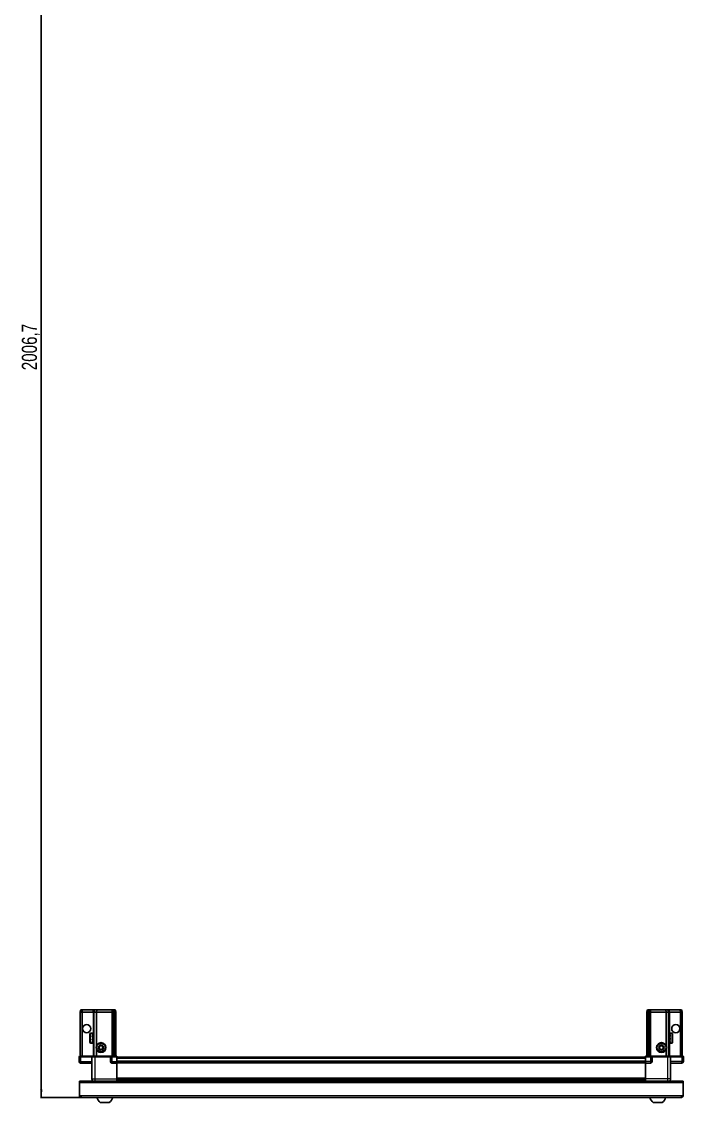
# Model space of a CAD drawing. Header units: millimetres. Extents: x 834 to 4858, y -1009 to 1917.
# Drawn here: x 882 to 1758, y -1009 to 422 of the extents above; entities that cross this region are included whole.
import ezdxf

# ---------------------------------------------------------------- set-up
doc = ezdxf.new("R2010")
doc.units = ezdxf.units.MM
doc.layers.add('FORMAT', color=7, linetype='Continuous')
doc.styles.add('SLDTEXTSTYLE0', font='TXT', dxfattribs={"width": 0.75})
doc.dimstyles.new('SLDDIMSTYLE0', dxfattribs={"dimtxt": 20, "dimasz": 10, "dimexe": 0, "dimexo": 0.0625, "dimgap": 5, "dimtad": 2, "dimdec": 1, "dimrnd": 1e-09, "dimzin": 12, "dimdsep": 46, "dimtxsty": 'SLDTEXTSTYLE0', "dimsah": 1, "dimcen": 0.09, "dimadec": 0, "dimazin": 3, "dimtfac": 1, "dimtofl": 0, "dimtmove": 0, "dimatfit": 3, "dimfxl": 0, "dimfrac": 2, "dimtolj": 1, "dimtzin": 12, "dimarcsym": 0})

# ---------------------------------------------------------------- blocks, each defined once
blk = doc.blocks.new('_D_8')
at = {"layer": 'FORMAT'}
for p, q in [((959.9, 1004), (906.8, 1004)), ((907.8, 1004), (907.8, -1002.7)), ((960.4, -1002.7), (906.8, -1002.7))]:
    blk.add_line(p, q, dxfattribs=at)
for points in [[(907.8, 1004), (906.3, 994), (909.4, 994)], [(907.8, -1002.7), (909.4, -992.7), (906.3, -992.7)]]:
    blk.add_solid(points, dxfattribs=at)
at = {"layer": 'FORMAT', "insert": (882, -40), "char_height": 20, "attachment_point": 1, "rotation": 90, "style": 'SLDTEXTSTYLE0'}
blk.add_mtext('2006,7', dxfattribs=at)

msp = doc.modelspace()

# ---------------------------------------------------------------- linework, layer by layer
at = {"color": 7, "linetype": 'Continuous', "lineweight": 25}
for p, q in [((959.32, -889.72), (960.13, -886.72)), ((960.13, -886.72), (961.98, -886.72)), ((961.82, -889.72), (961.98, -886.72)), ((961.98, -886.72), (976.32, -886.72)), ((976.32, -886.72), (978.13, -886.72)), ((977.32, -889.72), (978.13, -886.72)), ((978.13, -886.72), (981.16, -886.72)), ((981.16, -886.72), (980.82, -889.72)), ((981.16, -886.72), (1001.32, -886.72)), ((1001.32, -886.72), (1003.13, -886.72)), ((1003.13, -886.72), (1002.32, -889.72)), ((1003.13, -886.72), (1003.87, -886.72)), ((1003.87, -886.72), (1003.32, -889.72)), ((1003.87, -886.72), (1004.37, -886.72)), ((1004.37, -886.72), (1005.52, -886.72)), ((1004.37, -886.72), (1004.82, -889.72)), ((1005.52, -886.72), (1006.32, -889.72)), ((1710.13, -886.72), (1709.32, -889.72)), ((1711.28, -886.72), (1710.13, -886.72)), ((1711.28, -886.72), (1710.82, -889.72)), ((1711.78, -886.72), (1711.28, -886.72)), ((1711.78, -886.72), (1712.32, -889.72)), ((1712.52, -886.72), (1711.78, -886.72)), ((1712.52, -886.72), (1713.32, -889.72)), ((1714.32, -886.72), (1712.52, -886.72)), ((1734.49, -886.72), (1714.32, -886.72)), ((1734.49, -886.72), (1734.82, -889.72)), ((1737.52, -886.72), (1734.49, -886.72)), ((1738.32, -889.72), (1737.52, -886.72)), ((1739.32, -886.72), (1737.52, -886.72)), ((1753.67, -886.72), (1739.32, -886.72)), ((1753.82, -889.72), (1753.67, -886.72)), ((1755.52, -886.72), (1753.67, -886.72)), ((1756.32, -889.72), (1755.52, -886.72)), ((959.32, -889.72), (959.32, -948.02)), ((961.82, -889.72), (959.32, -889.72)), ((976.32, -889.72), (961.82, -889.72)), ((961.82, -889.72), (961.82, -948.02)), ((977.32, -889.72), (976.32, -889.72)), ((977.32, -889.72), (977.32, -948.02)), ((980.82, -889.72), (977.32, -889.72)), ((980.82, -889.72), (980.82, -934.22)), ((1001.32, -889.72), (980.82, -889.72)), ((1002.32, -889.72), (1001.32, -889.72)), ((1003.32, -889.72), (1002.32, -889.72)), ((1002.32, -889.72), (1002.32, -948.02)), ((1003.32, -889.72), (1003.32, -948.02)), ((1004.82, -889.72), (1003.32, -889.72)), ((1004.82, -889.72), (1004.82, -948.02)), ((1006.32, -889.72), (1004.82, -889.72)), ((1006.32, -889.72), (1006.32, -948.02)), ((1709.32, -889.72), (1710.82, -889.72)), ((1709.32, -889.72), (1709.32, -948.02)), ((1710.82, -889.72), (1712.32, -889.72)), ((1710.82, -889.72), (1710.82, -948.02)), ((1712.32, -889.72), (1713.32, -889.72)), ((1712.32, -889.72), (1712.32, -948.02)), ((1713.32, -889.72), (1713.32, -948.02)), ((1713.32, -889.72), (1714.32, -889.72)), ((1714.32, -889.72), (1734.82, -889.72)), ((1734.82, -889.72), (1734.82, -934.22)), ((1734.82, -889.72), (1738.32, -889.72)), ((1738.32, -889.72), (1738.32, -948.02)), ((1738.32, -889.72), (1739.32, -889.72)), ((1739.32, -889.72), (1753.82, -889.72)), ((1753.82, -889.72), (1753.82, -948.02)), ((1753.82, -889.72), (1756.32, -889.72)), ((1756.32, -889.72), (1756.32, -948.02)), ((972.12, -929.92), (972.12, -918.52)), ((975.32, -917.72), (972.92, -917.72)), ((975.32, -917.72), (975.32, -917.73)), ((975.32, -917.73), (975.82, -917.73)), ((975.32, -917.92), (975.82, -917.92)), ((975.32, -917.92), (975.32, -918.14)), ((975.32, -918.14), (975.82, -918.14)), ((975.32, -918.71), (975.82, -918.71)), ((975.32, -918.71), (975.32, -919.14)), ((975.32, -919.14), (975.82, -919.14)), ((975.32, -920.05), (975.82, -920.05)), ((975.32, -920.05), (975.32, -920.64)), ((975.32, -920.64), (975.82, -920.64)), ((975.32, -921.79), (975.82, -921.79)), ((975.32, -921.79), (975.32, -922.49)), ((975.32, -922.49), (975.82, -922.49)), ((975.32, -923.77), (975.82, -923.77)), ((975.32, -923.77), (975.32, -924.51)), ((975.32, -923.92), (975.82, -923.92)), ((975.32, -924.42), (975.82, -924.42)), ((975.32, -924.51), (975.82, -924.51)), ((975.32, -925.8), (975.82, -925.8)), ((975.32, -925.8), (975.32, -926.5)), ((975.32, -926.5), (975.82, -926.5)), ((975.32, -927.67), (975.82, -927.67)), ((975.32, -927.67), (975.32, -928.27)), ((975.32, -928.27), (975.82, -928.27)), ((975.32, -929.2), (975.82, -929.2)), ((975.32, -929.2), (975.32, -929.65)), ((975.32, -929.65), (975.82, -929.65)), ((975.82, -917.92), (975.82, -917.73)), ((975.82, -918.14), (975.82, -917.92)), ((975.82, -918.71), (975.82, -918.14)), ((975.82, -919.14), (975.82, -918.71)), ((975.82, -920.05), (975.82, -919.14)), ((975.92, -919.82), (975.82, -919.82)), ((975.82, -920.64), (975.82, -920.05)), ((975.82, -921.79), (975.82, -920.64)), ((975.82, -922.49), (975.82, -921.79)), ((975.82, -923.77), (975.82, -922.49)), ((975.82, -923.92), (975.82, -923.77)), ((975.82, -924.51), (975.82, -924.42)), ((975.82, -925.8), (975.82, -924.51)), ((975.82, -926.5), (975.82, -925.8)), ((975.82, -927.67), (975.82, -926.5)), ((975.82, -928.27), (975.82, -927.67)), ((975.82, -929.2), (975.82, -928.27)), ((975.82, -928.62), (975.92, -928.62)), ((975.82, -929.65), (975.82, -929.2)), ((975.82, -930.25), (975.82, -929.65)), ((975.92, -928.62), (975.92, -919.82)), ((976.81, -920.91), (976.32, -920.22)), ((976.32, -928.22), (976.32, -920.22)), ((976.32, -928.22), (976.81, -927.53)), ((977.29, -920.22), (976.81, -920.91)), ((976.81, -927.53), (976.81, -920.91)), ((976.81, -927.53), (977.29, -928.22)), ((977.32, -920.22), (977.29, -920.22)), ((977.29, -928.22), (977.29, -920.22)), ((977.29, -928.22), (977.32, -928.22)), ((1738.36, -920.22), (1738.32, -920.22)), ((1738.32, -928.22), (1738.36, -928.22)), ((1738.84, -920.91), (1738.36, -920.22)), ((1738.36, -920.22), (1738.36, -928.22)), ((1738.36, -928.22), (1738.84, -927.53)), ((1739.32, -920.22), (1738.84, -920.91)), ((1738.84, -920.91), (1738.84, -927.53)), ((1738.84, -927.53), (1739.32, -928.22)), ((1739.32, -920.22), (1739.32, -928.22)), ((1739.82, -919.82), (1739.72, -919.82)), ((1739.72, -919.82), (1739.72, -928.62)), ((1739.72, -928.62), (1739.82, -928.62)), ((1742.72, -917.72), (1739.82, -917.72)), ((1740.32, -917.72), (1739.82, -917.72)), ((1739.82, -917.72), (1739.82, -917.77)), ((1739.82, -917.77), (1739.82, -918.06)), ((1740.32, -917.77), (1739.82, -917.77)), ((1740.32, -918.06), (1739.82, -918.06)), ((1739.82, -918.06), (1739.82, -918.33)), ((1740.32, -918.33), (1739.82, -918.33)), ((1739.82, -918.33), (1739.82, -918.99)), ((1740.32, -918.99), (1739.82, -918.99)), ((1739.82, -918.99), (1739.82, -919.47)), ((1739.82, -919.47), (1739.82, -920.44)), ((1740.32, -919.47), (1739.82, -919.47)), ((1740.32, -920.44), (1739.82, -920.44)), ((1739.82, -920.44), (1739.82, -921.07)), ((1739.82, -921.07), (1739.82, -922.26)), ((1740.32, -921.07), (1739.82, -921.07)), ((1740.32, -922.26), (1739.82, -922.26)), ((1739.82, -922.26), (1739.82, -922.9)), ((1740.32, -922.9), (1739.82, -922.9)), ((1739.82, -922.98), (1739.82, -924.27)), ((1740.32, -922.98), (1739.82, -922.98)), ((1740.32, -924.27), (1739.82, -924.27)), ((1740.32, -924.76), (1739.82, -924.76)), ((1739.82, -924.76), (1739.82, -925.01)), ((1739.82, -925.01), (1739.82, -926.28)), ((1740.32, -925.01), (1739.82, -925.01)), ((1740.32, -926.28), (1739.82, -926.28)), ((1739.82, -926.28), (1739.82, -926.97)), ((1739.82, -926.97), (1739.82, -928.08)), ((1740.32, -926.97), (1739.82, -926.97)), ((1740.32, -928.08), (1739.82, -928.08)), ((1739.82, -928.08), (1739.82, -928.65)), ((1739.82, -928.65), (1739.82, -929.51)), ((1740.32, -928.65), (1739.82, -928.65)), ((1740.32, -929.51), (1739.82, -929.51)), ((1739.82, -929.51), (1739.82, -929.91)), ((1739.82, -929.91), (1739.82, -930.42)), ((1740.32, -929.91), (1739.82, -929.91)), ((1740.32, -917.77), (1740.32, -917.72)), ((1740.32, -918.33), (1740.32, -918.06)), ((1740.32, -919.47), (1740.32, -918.99)), ((1740.32, -921.07), (1740.32, -920.44)), ((1740.32, -922.98), (1740.32, -922.26)), ((1740.32, -925.01), (1740.32, -924.27)), ((1740.32, -926.97), (1740.32, -926.28)), ((1740.32, -928.65), (1740.32, -928.08)), ((1740.32, -929.91), (1740.32, -929.51)), ((1743.52, -918.52), (1743.52, -929.92)), ((972.92, -930.72), (975.32, -930.72)), ((975.32, -930.25), (975.82, -930.25)), ((975.32, -930.25), (975.32, -930.49)), ((975.32, -930.49), (975.82, -930.49)), ((975.32, -930.71), (975.82, -930.71)), ((975.32, -930.71), (975.32, -930.72)), ((975.32, -930.72), (975.82, -930.72)), ((975.82, -930.49), (975.82, -930.25)), ((975.82, -930.71), (975.82, -930.49)), ((975.82, -930.72), (975.82, -930.71)), ((980.82, -939.22), (980.82, -948.02)), ((1734.82, -939.22), (1734.82, -948.02)), ((1740.32, -930.42), (1739.82, -930.42)), ((1739.82, -930.42), (1739.82, -930.6)), ((1739.82, -930.6), (1739.82, -930.72)), ((1740.32, -930.6), (1739.82, -930.6)), ((1739.82, -930.72), (1742.72, -930.72)), ((1740.32, -930.6), (1740.32, -930.42)), ((958.32, -948.02), (957.82, -948.89)), ((957.82, -949.22), (957.82, -948.89)), ((957.82, -949.22), (959.82, -949.22)), ((957.82, -949.22), (957.82, -955.22)), ((959.82, -948.02), (958.32, -948.02)), ((959.82, -948.02), (974.62, -948.02)), ((974.62, -949.22), (959.82, -949.22)), ((959.82, -949.22), (974.62, -949.22)), ((974.82, -957.22), (959.82, -957.22)), ((974.62, -948.02), (974.82, -948.02)), ((974.82, -949.22), (974.62, -949.22)), ((974.82, -949.22), (974.82, -948.02)), ((974.82, -948.02), (978.82, -948.02)), ((978.82, -949.22), (974.82, -949.22)), ((974.82, -949.22), (974.82, -978.22)), ((978.82, -948.02), (999.12, -948.02)), ((999.12, -949.22), (978.82, -949.22)), ((999.12, -948.02), (999.32, -948.02)), ((999.32, -949.22), (999.12, -949.22)), ((999.32, -949.22), (999.32, -948.02)), ((1000, -948.02), (999.32, -948.02)), ((999.32, -949.22), (1001.32, -949.22)), ((999.32, -949.22), (999.32, -955.22)), ((1000, -948.02), (1007.82, -948.02)), ((1007.82, -948.89), (1001.32, -948.89)), ((1007.82, -949.22), (1001.32, -949.22)), ((1001.32, -949.22), (1007.82, -949.22)), ((1007.82, -957.22), (1001.32, -957.22)), ((1007.82, -948.02), (1007.82, -948.89)), ((1007.82, -948.89), (1007.82, -948.89)), ((1007.82, -949.22), (1007.82, -948.89)), ((1007.82, -949.22), (1007.82, -949.22)), ((1007.82, -949.22), (1007.82, -955.22)), ((1707.82, -949.37), (1007.82, -949.37)), ((1007.82, -955.22), (1007.82, -957.22)), ((1707.82, -956.57), (1007.82, -956.57)), ((1007.82, -978.22), (1007.82, -957.22)), ((1707.82, -948.89), (1707.82, -948.02)), ((1707.82, -948.02), (1715.65, -948.02)), ((1714.32, -948.89), (1707.82, -948.89)), ((1707.82, -949.22), (1707.82, -948.89)), ((1714.32, -949.22), (1707.82, -949.22)), ((1707.82, -949.22), (1707.82, -955.22)), ((1707.82, -955.22), (1707.82, -957.22)), ((1707.82, -957.22), (1714.32, -957.22)), ((1707.82, -978.22), (1707.82, -957.22)), ((1714.32, -949.22), (1716.32, -949.22)), ((1716.32, -949.22), (1714.32, -949.22)), ((1716.32, -948.02), (1715.65, -948.02)), ((1716.32, -949.22), (1716.32, -948.02)), ((1716.32, -948.02), (1716.52, -948.02)), ((1716.52, -949.22), (1716.32, -949.22)), ((1716.32, -949.22), (1716.32, -955.22)), ((1716.52, -948.02), (1736.82, -948.02)), ((1736.82, -949.22), (1716.52, -949.22)), ((1736.82, -948.02), (1740.82, -948.02)), ((1740.82, -949.22), (1736.82, -949.22)), ((1740.82, -949.22), (1740.82, -948.02)), ((1740.82, -948.02), (1741.02, -948.02)), ((1741.02, -949.22), (1740.82, -949.22)), ((1740.82, -949.22), (1740.82, -978.22)), ((1740.82, -957.22), (1755.82, -957.22)), ((1741.02, -948.02), (1755.82, -948.02)), ((1755.82, -949.22), (1741.02, -949.22)), ((1757.32, -948.02), (1755.82, -948.02)), ((1755.82, -949.22), (1757.82, -949.22)), ((1757.82, -948.89), (1757.32, -948.02)), ((1757.82, -948.89), (1757.32, -948.02)), ((1757.82, -949.22), (1757.82, -948.89)), ((1757.82, -949.22), (1757.82, -948.89)), ((1757.82, -949.22), (1757.82, -949.22)), ((1757.82, -949.22), (1757.82, -955.22)), ((958.32, -981.22), (1757.32, -981.22)), ((958.32, -983.32), (958.32, -981.22)), ((958.32, -1000.62), (958.32, -983.32)), ((973.32, -981.12), (960.42, -981.12)), ((973.32, -981.12), (973.32, -981.22)), ((1007.82, -979.25), (1707.82, -979.25)), ((1007.82, -979.28), (1707.82, -979.28)), ((1031.7, -981.07), (1007.82, -981.07)), ((1026.32, -981.22), (1026.32, -981.07)), ((1026.36, -981.22), (1026.36, -981.07)), ((1026.63, -981.22), (1026.63, -981.07)), ((1026.9, -981.22), (1026.9, -981.07)), ((1027.55, -981.22), (1027.55, -981.07)), ((1028.01, -981.22), (1028.01, -981.07)), ((1028.98, -981.22), (1028.98, -981.07)), ((1029.6, -981.22), (1029.6, -981.07)), ((1030.78, -981.22), (1030.78, -981.07)), ((1031.44, -981.22), (1031.44, -981.07)), ((1031.5, -981.22), (1031.5, -981.07)), ((1032.79, -981.07), (1031.7, -981.07)), ((1033.52, -981.07), (1032.79, -981.07)), ((1032.79, -981.22), (1032.79, -981.07)), ((1032.79, -981.07), (1032.79, -981.07)), ((1032.8, -981.22), (1032.8, -981.07)), ((1033.3, -981.22), (1033.3, -981.07)), ((1033.53, -981.07), (1033.52, -981.07)), ((1033.53, -981.22), (1033.53, -981.07)), ((1033.95, -981.07), (1033.53, -981.07)), ((1681.7, -981.07), (1033.95, -981.07)), ((1034.8, -981.22), (1034.8, -981.07)), ((1035.49, -981.22), (1035.49, -981.07)), ((1036.62, -981.22), (1036.62, -981.07)), ((1037.19, -981.22), (1037.19, -981.07)), ((1038.06, -981.22), (1038.06, -981.07)), ((1038.47, -981.22), (1038.47, -981.07)), ((1039, -981.22), (1039, -981.07)), ((1039.19, -981.22), (1039.19, -981.07)), ((1039.32, -981.22), (1039.32, -981.07)), ((1676.33, -981.22), (1676.33, -981.07)), ((1676.5, -981.22), (1676.5, -981.07)), ((1676.71, -981.22), (1676.71, -981.07)), ((1677.27, -981.22), (1677.27, -981.07)), ((1677.69, -981.22), (1677.69, -981.07)), ((1678.58, -981.22), (1678.58, -981.07)), ((1679.17, -981.22), (1679.17, -981.07)), ((1680.31, -981.22), (1680.31, -981.07)), ((1681.01, -981.22), (1681.01, -981.07)), ((1682.29, -981.07), (1681.7, -981.07)), ((1683.02, -981.07), (1682.29, -981.07)), ((1682.29, -981.22), (1682.29, -981.07)), ((1682.29, -981.07), (1682.29, -981.07)), ((1682.46, -981.22), (1682.46, -981.07)), ((1682.96, -981.22), (1682.96, -981.07)), ((1683.03, -981.07), (1683.02, -981.07)), ((1683.03, -981.22), (1683.03, -981.07)), ((1684.05, -981.07), (1683.03, -981.07)), ((1707.82, -981.07), (1683.95, -981.07)), ((1684.32, -981.22), (1684.32, -981.07)), ((1685.02, -981.22), (1685.02, -981.07)), ((1686.2, -981.22), (1686.2, -981.07)), ((1686.81, -981.22), (1686.81, -981.07)), ((1687.75, -981.22), (1687.75, -981.07)), ((1688.2, -981.22), (1688.2, -981.07)), ((1688.82, -981.22), (1688.82, -981.07)), ((1689.07, -981.22), (1689.07, -981.07)), ((1689.3, -981.22), (1689.3, -981.07)), ((1689.32, -981.22), (1689.32, -981.07)), ((1742.32, -981.12), (1742.32, -981.22)), ((1742.32, -981.12), (1755.22, -981.12)), ((1757.32, -981.22), (1757.32, -983.32)), ((1757.32, -983.32), (1757.32, -1000.62)), ((960.42, -1000.62), (958.32, -1000.62)), ((960.42, -1000.62), (960.42, -1002.72)), ((1757.32, -1000.62), (1755.22, -1000.62)), ((1755.22, -1002.72), (1755.22, -1000.62)), ((1755.22, -1002.72), (960.42, -1002.72)), ((985.82, -1009.32), (997.82, -1009.32)), ((1717.82, -1009.32), (1729.82, -1009.32))]:
    msp.add_line(p, q, dxfattribs=at)
at = {"color": 8, "linetype": 'Continuous', "lineweight": 18}
for p, q in [((976.32, -889.72), (976.32, -886.72)), ((1001.32, -886.72), (1001.32, -889.72)), ((1714.32, -886.72), (1714.32, -889.72)), ((1739.32, -889.72), (1739.32, -886.72)), ((976.32, -889.72), (976.32, -920.22)), ((1001.32, -889.72), (1001.32, -948.02)), ((1714.32, -889.72), (1714.32, -948.02)), ((1739.32, -889.72), (1739.32, -920.22)), ((972.92, -930.72), (972.92, -917.72)), ((976.32, -928.22), (976.32, -948.02)), ((1739.32, -928.22), (1739.32, -948.02)), ((1742.72, -917.72), (1742.72, -930.72)), ((957.82, -955.22), (959.82, -955.22)), ((959.82, -949.22), (959.82, -948.02)), ((959.82, -949.22), (959.82, -955.22)), ((959.82, -955.22), (974.82, -955.22)), ((959.82, -957.22), (959.82, -955.22)), ((974.62, -949.22), (974.62, -948.02)), ((978.82, -949.22), (978.82, -948.02)), ((978.82, -949.22), (978.82, -978.22)), ((999.12, -949.22), (999.12, -948.02)), ((999.32, -955.22), (1001.32, -955.22)), ((1001.32, -949.22), (1001.32, -948.89)), ((1001.32, -949.22), (1001.32, -955.22)), ((1001.32, -955.22), (1007.82, -955.22)), ((1001.32, -955.22), (1001.32, -957.22)), ((1007.82, -949.22), (1007.82, -948.89)), ((1707.82, -951.37), (1007.82, -951.37)), ((1707.82, -954.57), (1007.82, -954.57)), ((1707.82, -957.22), (1007.82, -957.22)), ((1714.32, -955.22), (1707.82, -955.22)), ((1714.32, -949.22), (1714.32, -948.89)), ((1714.32, -949.22), (1714.32, -955.22)), ((1714.32, -955.22), (1714.32, -957.22)), ((1716.32, -955.22), (1714.32, -955.22)), ((1716.52, -948.02), (1716.52, -949.22)), ((1736.82, -949.22), (1736.82, -948.02)), ((1736.82, -949.22), (1736.82, -978.22)), ((1755.82, -955.22), (1740.82, -955.22)), ((1741.02, -948.02), (1741.02, -949.22)), ((1755.82, -949.22), (1755.82, -948.02)), ((1755.82, -949.22), (1755.82, -955.22)), ((1755.82, -957.22), (1755.82, -955.22)), ((1757.82, -955.22), (1755.82, -955.22)), ((1757.32, -983.32), (958.32, -983.32)), ((960.42, -981.22), (960.42, -981.12)), ((978.82, -978.22), (1007.82, -978.22)), ((1007.82, -976.63), (1707.82, -976.63)), ((1707.82, -978.04), (1007.82, -978.04)), ((1007.82, -980.49), (1707.82, -980.49)), ((1736.82, -978.22), (1707.82, -978.22)), ((1755.22, -981.22), (1755.22, -981.12)), ((1755.22, -1000.62), (960.42, -1000.62))]:
    msp.add_line(p, q, dxfattribs=at)
at = {"color": 7, "linetype": 'Continuous', "lineweight": 25, "flags": 128}
for points in [[(960.42, -981.12), (960.01, -981.16), (959.78, -981.22)], [(1755.86, -981.22), (1755.63, -981.16), (1755.22, -981.12)]]:
    msp.add_lwpolyline(points, dxfattribs=at)
at = {"color": 7, "linetype": 'Continuous', "lineweight": 25}
for centre, radius in [((967.82, -911.72), 5.5), ((1747.82, -911.72), 5.5), ((986.82, -936.72), 6.5), ((986.82, -936.72), 3.46), ((1728.82, -936.72), 6.5), ((1728.82, -936.72), 3.46)]:
    msp.add_circle(centre, radius, dxfattribs=at)
at = {"color": 8, "linetype": 'Continuous', "lineweight": 18}
for centre in [(986.82, -936.72), (1728.82, -936.72)]:
    msp.add_circle(centre, 5.7, dxfattribs=at)
at = {"color": 7, "linetype": 'Continuous', "lineweight": 25}
for centre, radius, start, end in [((972.92, -918.52), 0.8, 90, 180), ((972.92, -929.92), 0.8, 180, 270), ((976.32, -919.82), 0.4, 180, 270), ((976.32, -928.62), 0.4, 90, 180), ((1739.32, -919.82), 0.4, 270, 0), ((1739.32, -928.62), 0.4, 360, 90), ((1742.72, -918.52), 0.8, 360, 90), ((1742.72, -929.92), 0.8, 270, 0), ((986.82, -936.72), 2.5, 147.37605, 207.37605), ((986.82, -936.72), 2.5, 207.37605, 267.37605), ((986.82, -936.72), 2.5, 87.37605, 147.37605), ((986.82, -936.72), 2.5, 267.37605, 327.37605), ((986.82, -936.72), 2.5, 27.37605, 87.37605), ((986.82, -936.72), 2.5, 327.37605, 27.37605), ((1728.82, -936.72), 2.5, 134.67671, 194.67671), ((1728.82, -936.72), 2.5, 194.67671, 254.67671), ((1728.82, -936.72), 2.5, 74.67671, 134.67671), ((1728.82, -936.72), 2.5, 254.67671, 314.67671), ((1728.82, -936.72), 2.5, 14.67671, 74.67671), ((1728.82, -936.72), 2.5, 314.67671, 14.67671), ((959.82, -955.22), 2, 180, 270), ((1001.32, -955.22), 2, 180, 270), ((1714.32, -955.22), 2, 270, 0), ((1755.82, -955.22), 2, 270, 0), ((960.42, -1000.62), 2.1, 180, 270), ((960.42, -1000.62), 0.6, 180, 270), ((1755.22, -1000.62), 0.6, 270, 0), ((1755.22, -1000.62), 2.1, 270, 0), ((992.85, -999.7), 11.91, 194.70035, 233.8734), ((990.8, -999.7), 11.91, 306.1266, 345.29965), ((1724.85, -999.7), 11.91, 194.70035, 233.8734), ((1722.8, -999.7), 11.91, 306.1266, 345.29965)]:
    msp.add_arc(centre, radius, start, end, dxfattribs=at)
for centre, start_param, end_param in [((1001.32, -945.43), 2.4188584, 3.1415927), ((1714.32, -945.43), 3.1415927, 3.8643269)]:
    msp.add_ellipse(centre, major_axis=(0, 3.46), ratio=0.5773503, start_param=start_param, end_param=end_param, dxfattribs=at)
for points, knots in [([(983.94, -936.59), (984.22, -936.16), (984.74, -935.35), (985.26, -934.54), (985.5, -934.16)], [0, 0, 0, 0, 0.5346859, 1, 1, 1, 1]), ([(985.27, -939.16), (985.21, -939.04), (984.94, -938.51), (984.48, -937.63), (984.1, -936.9), (983.94, -936.59)], [0, 0, 0, 0, 0.1331247, 0.6370994, 1, 1, 1, 1]), ([(988.15, -939.29), (987.64, -939.26), (986.67, -939.22), (985.71, -939.18), (985.27, -939.16)], [0, 0, 0, 0, 0.5346859, 1, 1, 1, 1]), ([(985.5, -934.16), (986.01, -934.18), (986.98, -934.23), (987.93, -934.27), (988.38, -934.29)], [0, 0, 0, 0, 0.5346859, 1, 1, 1, 1]), ([(989.71, -936.86), (989.43, -937.29), (988.91, -938.1), (988.39, -938.91), (988.15, -939.29)], [0, 0, 0, 0, 0.5346859, 1, 1, 1, 1]), ([(988.38, -934.29), (988.54, -934.6), (988.92, -935.33), (989.38, -936.21), (989.65, -936.75), (989.71, -936.86)], [0, 0, 0, 0, 0.3629006, 0.8668753, 1, 1, 1, 1]), ([(1726.04, -935.96), (1726.41, -935.6), (1727.09, -934.92), (1727.78, -934.25), (1728.09, -933.93)], [0, 0, 0, 0, 0.5346859, 1, 1, 1, 1]), ([(1726.77, -938.75), (1726.68, -938.42), (1726.48, -937.62), (1726.22, -936.66), (1726.07, -936.08), (1726.04, -935.96)], [0, 0, 0, 0, 0.36290056, 0.86687533, 1, 1, 1, 1]), ([(1729.56, -939.52), (1729.06, -939.38), (1728.13, -939.13), (1727.2, -938.87), (1726.77, -938.75)], [0, 0, 0, 0, 0.5346859, 1, 1, 1, 1]), ([(1728.09, -933.93), (1728.59, -934.07), (1729.52, -934.32), (1730.45, -934.58), (1730.88, -934.69)], [0, 0, 0, 0, 0.5346859, 1, 1, 1, 1]), ([(1731.61, -937.49), (1731.24, -937.85), (1730.56, -938.53), (1729.87, -939.2), (1729.56, -939.52)], [0, 0, 0, 0, 0.53468586, 1, 1, 1, 1]), ([(1730.88, -934.69), (1730.91, -934.82), (1731.06, -935.39), (1731.31, -936.36), (1731.52, -937.15), (1731.61, -937.49)], [0, 0, 0, 0, 0.1331247, 0.6370994, 1, 1, 1, 1]), ([(974.82, -978.22), (974.87, -978.66), (974.94, -979.34), (975.38, -980.16), (975.84, -980.71), (976.24, -981.07), (976.5, -981.2), (976.55, -981.22)], [0, 0, 0, 0, 0.3630185, 0.5584377, 0.7580039, 0.9575702, 1, 1, 1, 1]), ([(1007.82, -978.22), (1007.82, -978.62), (1007.82, -979.41), (1007.82, -980.43), (1007.82, -981.06), (1007.82, -981.21), (1007.82, -981.22)], [0, 0, 0, 0, 0.3255201, 0.6510403, 0.9765604, 1, 1, 1, 1]), ([(1707.82, -978.22), (1707.82, -978.62), (1707.82, -979.41), (1707.82, -980.43), (1707.82, -981.06), (1707.82, -981.21), (1707.82, -981.22)], [0, 0, 0, 0, 0.32552014, 0.65104028, 0.97656042, 1, 1, 1, 1]), ([(1740.82, -978.22), (1740.78, -978.66), (1740.71, -979.34), (1740.27, -980.16), (1739.81, -980.71), (1739.41, -981.07), (1739.15, -981.2), (1739.1, -981.22)], [0, 0, 0, 0, 0.3630185, 0.5584377, 0.7580039, 0.9575702, 1, 1, 1, 1])]:
    msp.add_open_spline(points, degree=3, knots=knots, dxfattribs=at)
at = {"color": 8, "linetype": 'Continuous', "lineweight": 18}
for points in [[(974.82, -978.22), (974.88, -978.22), (975, -978.22), (975.93, -978.22), (977.25, -978.22), (978.3, -978.22), (978.82, -978.22)], [(1740.82, -978.22), (1740.76, -978.22), (1740.64, -978.22), (1739.72, -978.22), (1738.4, -978.22), (1737.35, -978.22), (1736.82, -978.22)]]:
    msp.add_open_spline(points, degree=3, dxfattribs=at)
for points, knots in [([(978.82, -978.22), (978.82, -978.66), (978.82, -979.34), (978.82, -980.16), (978.82, -980.71), (978.82, -981.07), (978.82, -981.2), (978.82, -981.22)], [0, 0, 0, 0, 0.3630185, 0.5584377, 0.7580039, 0.9575702, 1, 1, 1, 1]), ([(1736.82, -978.22), (1736.82, -978.66), (1736.82, -979.34), (1736.82, -980.16), (1736.82, -980.71), (1736.82, -981.07), (1736.82, -981.2), (1736.82, -981.22)], [0, 0, 0, 0, 0.36301846, 0.55843766, 0.75800394, 0.95757021, 1, 1, 1, 1])]:
    msp.add_open_spline(points, degree=3, knots=knots, dxfattribs=at)

# ---------------------------------------------------------------- dimensions: what is measured, and where the dimension line sits
at = {"layer": 'FORMAT'}
dim = msp.add_linear_dim(base=(907.82, -1002.72), p1=(959.92, 1003.98), p2=(960.42, -1002.72), angle=90, dimstyle='SLDDIMSTYLE0', dxfattribs=at)
dim.commit()
dim.dimension.update_dxf_attribs({"geometry": '_D_8', "text_midpoint": (907.82, 0.63), "dimtype": 160})

doc.saveas('drawing.dxf')
